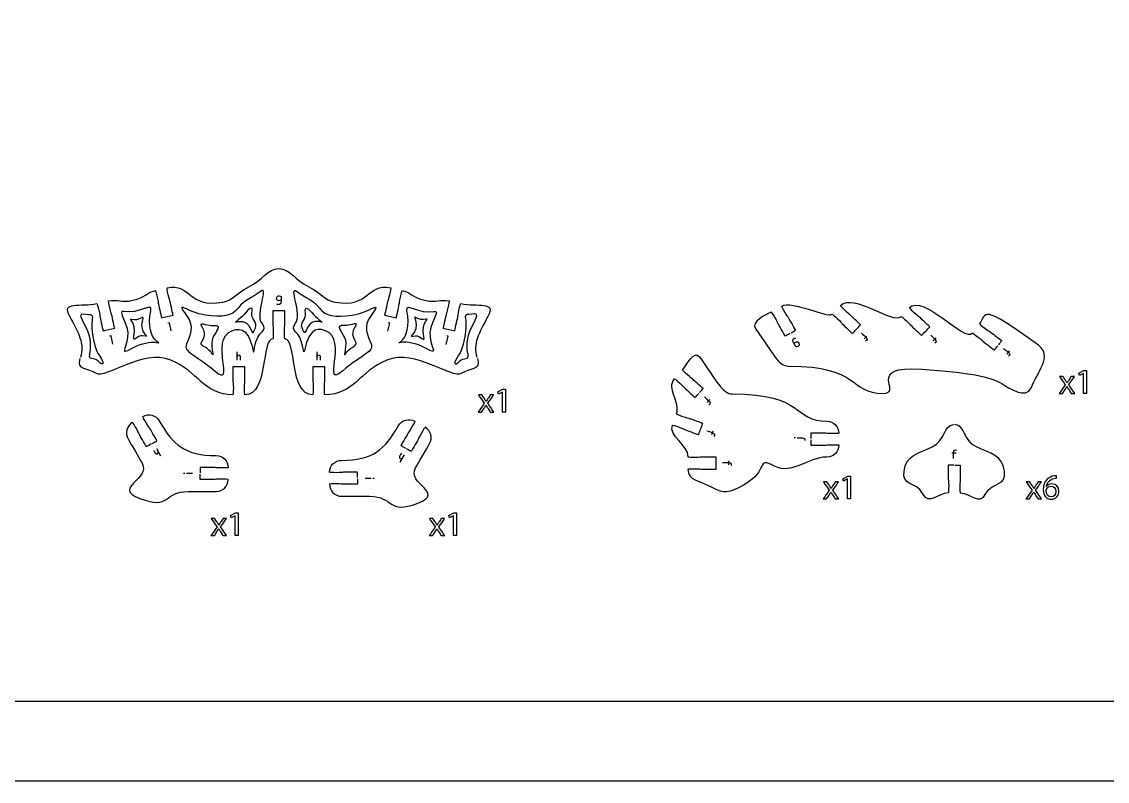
# Model space of a CAD drawing. Extents: x 0 to 1000, y 0 to 600.
# Drawn here: x 420.5 to 692.6, y 0.1 to 190.5 of the extents above; entities that cross this region are included whole.
import ezdxf

# ---------------------------------------------------------------- set-up
doc = ezdxf.new("R2010")
doc.units = 0
doc.header["$MEASUREMENT"] = 0
doc.layers.add('DEFAULT', color=7, linetype='CONTINUOUS')

msp = doc.modelspace()

# ---------------------------------------------------------------- linework, layer by layer
at = {"layer": 'DEFAULT', "color": 250}
for points in [[(1000, 0.1), (0, 0.1), (0, 600.1), (1000, 600.1)], [(686.67, 102.35), (686.66, 102.35), (685.66, 101.81), (685.51, 102.4), (686.76, 103.07), (687.42, 103.07), (687.42, 97.34), (686.67, 97.34)], [(541.06, 97.69), (541.04, 97.69), (540.05, 97.15), (539.9, 97.74), (541.15, 98.41), (541.81, 98.41), (541.81, 92.68), (541.06, 92.68)], [(627.52, 75.89), (627.51, 75.89), (626.51, 75.36), (626.36, 75.95), (627.61, 76.62), (628.27, 76.62), (628.27, 70.89), (627.52, 70.89)], [(474.07, 66.69), (474.05, 66.69), (473.06, 66.16), (472.91, 66.75), (474.16, 67.42), (474.82, 67.42), (474.82, 61.68), (474.07, 61.68)], [(528.77, 66.69), (528.76, 66.69), (527.76, 66.16), (527.61, 66.75), (528.86, 67.42), (529.52, 67.42), (529.52, 61.68), (528.77, 61.68)]]:
    msp.add_lwpolyline(points, close=True, dxfattribs=at)
for points in [[(349.41, 570.1), (980, 570.1), (980, 20.1), (203.84, 20.1), (203.84, 570.1), (223.83, 570.1)], [(458.02, 113), (457.56, 115.07), (457.2, 114.99)], [(512.32, 112.92), (512.78, 114.99), (512.42, 115.07)], [(443.38, 109.72), (442.92, 111.8), (442.56, 111.72)], [(526.96, 109.64), (527.42, 111.72), (527.06, 111.8)], [(632.39, 111.73), (631.68, 110.99)], [(649.72, 111.26), (649.01, 110.52)], [(474.57, 105.65), (474.57, 107.78)], [(494.59, 105.65), (494.59, 107.78)], [(668.05, 108.01), (667.43, 107.2)], [(593.01, 95.8), (592.32, 95.05)], [(593.79, 87.89), (593.44, 86.93)], [(614.47, 86.18), (614.15, 86.18)], [(454.29, 83.52), (455.35, 81.67)], [(516.4, 81.91), (515.33, 80.07)], [(653.71, 82.44), (654.73, 82.44)], [(597.66, 80.45), (597.66, 79.43)], [(461.4, 77.26), (461.08, 77.26)], [(463.32, 77.26), (461.87, 77.26)], [(506.66, 76.07), (508.11, 76.07)], [(508.58, 76.07), (508.9, 76.07)]]:
    msp.add_lwpolyline(points, dxfattribs=at)
at = {"layer": 'DEFAULT', "color": 1}
for points, knots in [([(435.33, 106.4), (436.49, 109.62), (434.79, 112.57), (432.61, 116.59), (430.39, 120.67), (435.14, 118.92), (439.39, 119.87), (439.45, 119.87), (439.66, 119.12), (439.87, 118.18), (440.08, 117.24), (440.12, 116.62), (440.16, 116.45), (440.35, 115.6), (440.92, 113.04), (440.92, 113.04), (441.89, 113.26), (442.87, 113.47), (443.84, 113.69), (443.84, 113.69), (443.27, 116.25), (443.08, 117.11), (443.04, 117.28), (442.82, 117.85), (442.6, 118.79), (442.4, 119.73), (442.27, 120.51), (442.32, 120.52), (444.7, 121.05), (445.19, 119.98), (448.43, 120.7), (451.66, 121.43), (451.65, 122.61), (454.03, 123.14), (454.09, 123.14), (454.3, 122.39), (454.51, 121.46), (454.72, 120.51), (454.75, 119.9), (454.79, 119.73), (454.98, 118.87), (455.56, 116.31), (455.56, 116.31), (456.53, 116.53), (457.51, 116.75), (458.48, 116.97), (458.48, 116.97), (457.91, 119.53), (457.72, 120.38), (457.68, 120.55), (457.46, 121.12), (457.24, 122.07), (457.03, 123.01), (456.91, 123.78), (456.96, 123.8), (463.07, 125.16), (462.06, 118.6), (470.96, 120.25), (473.73, 120.77), (473.97, 122.34), (477.45, 124.06), (480.94, 125.78), (482.19, 128.65), (484.99, 128.65), (487.79, 128.65), (489.04, 125.78), (492.53, 124.06), (496.01, 122.34), (496.25, 120.77), (499.02, 120.25), (507.93, 118.6), (506.91, 125.16), (513.02, 123.8), (513.07, 123.78), (512.94, 123.01), (512.74, 122.07), (512.52, 121.12), (512.3, 120.55), (512.26, 120.38), (512.07, 119.53), (511.5, 116.97), (511.5, 116.97), (512.47, 116.75), (513.45, 116.53), (514.42, 116.31), (514.42, 116.31), (514.99, 118.87), (515.18, 119.73), (515.23, 119.9), (515.25, 120.51), (515.47, 121.46), (515.68, 122.39), (515.89, 123.14), (515.95, 123.14), (518.33, 122.61), (518.31, 121.43), (521.55, 120.7), (524.78, 119.98), (525.28, 121.05), (527.66, 120.52), (527.71, 120.51), (527.58, 119.73), (527.37, 118.79), (527.16, 117.85), (526.94, 117.28), (526.89, 117.11), (526.7, 116.25), (526.13, 113.69), (526.13, 113.69), (527.11, 113.47), (528.09, 113.26), (529.06, 113.04), (529.06, 113.04), (529.63, 115.6), (529.82, 116.45), (529.86, 116.62), (529.9, 117.24), (530.11, 118.18), (530.32, 119.12), (530.53, 119.87), (530.59, 119.87), (534.83, 118.92), (539.59, 120.67), (537.37, 116.59), (535.19, 112.57), (533.49, 109.62), (534.65, 106.4)], [0, 0, 0, 0, 1, 1, 1, 2, 2, 2, 3, 3, 3, 4, 4, 4, 5, 5, 5, 13.491743, 13.491743, 13.491743, 14.491743, 14.491743, 14.491743, 15.491743, 15.491743, 15.491743, 16.491743, 16.491743, 16.491743, 17.491743, 17.491743, 17.491743, 18.491743, 18.491743, 18.491743, 19.491743, 19.491743, 19.491743, 20.491743, 20.491743, 20.491743, 21.491743, 21.491743, 21.491743, 29.985659, 29.985659, 29.985659, 30.985659, 30.985659, 30.985659, 31.985659, 31.985659, 31.985659, 32.985659, 32.985659, 32.985659, 33.985659, 33.985659, 33.985659, 34.985659, 34.985659, 34.985659, 35.985659, 35.985659, 35.985659, 36.985659, 36.985659, 36.985659, 37.985659, 37.985659, 37.985659, 38.985659, 38.985659, 38.985659, 39.985659, 39.985659, 39.985659, 40.985659, 40.985659, 40.985659, 41.985659, 41.985659, 41.985659, 50.479574, 50.479574, 50.479574, 51.479574, 51.479574, 51.479574, 52.479574, 52.479574, 52.479574, 53.479574, 53.479574, 53.479574, 54.479574, 54.479574, 54.479574, 55.479574, 55.479574, 55.479574, 56.479574, 56.479574, 56.479574, 57.479574, 57.479574, 57.479574, 58.479574, 58.479574, 58.479574, 66.98108, 66.98108, 66.98108, 67.98108, 67.98108, 67.98108, 68.98108, 68.98108, 68.98108, 69.98108, 69.98108, 69.98108, 70.98108, 70.98108, 70.98108, 71.98108, 71.98108, 71.98108, 71.98108]), ([(613.37, 112.51), (613.76, 112.74), (614.15, 112.97), (614.54, 113.19), (614.54, 113.19), (613.23, 115.46), (612.79, 116.22), (612.7, 116.37), (612.31, 116.84), (611.82, 117.68), (611.34, 118.52), (610.99, 119.22), (611.03, 119.25), (613.63, 120.75), (622.47, 116.18), (623.69, 117.21), (623.73, 117.24), (624.33, 116.74), (625.03, 116.06), (625.72, 115.4), (626.09, 114.9), (626.22, 114.79), (626.85, 114.17), (628.74, 112.35), (628.74, 112.35), (629.43, 113.07), (630.13, 113.79), (630.82, 114.52), (630.82, 114.52), (628.93, 116.34), (628.3, 116.94), (628.17, 117.07), (627.66, 117.41), (626.97, 118.09), (626.27, 118.76), (625.73, 119.33), (625.77, 119.37), (628.9, 122.69), (638.94, 114.46), (640.99, 116.65), (641.04, 116.68), (641.63, 116.18), (642.34, 115.52), (643.04, 114.86), (643.42, 114.37), (643.55, 114.25), (644.18, 113.65), (646.1, 111.86), (646.1, 111.86), (646.78, 112.58), (647.46, 113.31), (648.15, 114.04), (648.15, 114.04), (646.23, 115.84), (645.6, 116.44), (645.47, 116.56), (644.96, 116.9), (644.25, 117.56), (643.55, 118.23), (643.01, 118.79), (643.05, 118.84), (646.41, 122.42), (656.97, 110.09), (658.79, 112.47), (658.83, 112.51), (659.47, 112.07), (660.24, 111.48), (661.01, 110.9), (661.43, 110.45), (661.57, 110.34), (662.27, 109.81), (664.35, 108.21), (664.35, 108.21), (664.63, 108.57), (664.9, 108.93), (665.18, 109.29)], [0, 0, 0, 0, 3.826552, 3.826552, 3.826552, 4.826552, 4.826552, 4.826552, 5.826552, 5.826552, 5.826552, 6.826552, 6.826552, 6.826552, 7.826552, 7.826552, 7.826552, 8.826552, 8.826552, 8.826552, 9.826552, 9.826552, 9.826552, 10.826552, 10.826552, 10.826552, 19.32767, 19.32767, 19.32767, 20.32767, 20.32767, 20.32767, 21.32767, 21.32767, 21.32767, 22.32767, 22.32767, 22.32767, 23.32767, 23.32767, 23.32767, 24.32767, 24.32767, 24.32767, 25.32767, 25.32767, 25.32767, 26.32767, 26.32767, 26.32767, 34.824498, 34.824498, 34.824498, 35.824498, 35.824498, 35.824498, 36.824498, 36.824498, 36.824498, 37.824498, 37.824498, 37.824498, 38.824498, 38.824498, 38.824498, 39.824498, 39.824498, 39.824498, 40.824498, 40.824498, 40.824498, 41.824498, 41.824498, 41.824498, 45.662649, 45.662649, 45.662649, 45.662649]), ([(613.11, 112.36), (612.72, 112.14), (612.33, 111.91), (611.94, 111.69), (611.94, 111.69), (610.63, 113.96), (610.19, 114.72), (610.1, 114.87), (609.88, 115.44), (609.4, 116.29), (608.92, 117.12), (608.49, 117.78), (608.44, 117.75), (607.14, 117), (603.08, 115.46), (604.53, 113.44), (608.88, 107.35), (610.23, 104.19), (612.69, 104.19), (631.05, 104.19), (627.84, 97.34), (636.43, 97.34), (641.65, 97.34), (631.75, 104.43), (646.09, 103.4), (658.22, 102.52), (663.11, 101.66), (666.17, 99.79), (667.89, 98.74), (672.42, 95.72), (673.58, 98.78), (675.01, 102.55), (679.04, 106.73), (675.38, 109.41), (660.57, 120.25), (662.44, 117.24), (660.61, 114.85), (660.58, 114.81), (661.17, 114.29), (661.94, 113.71), (662.71, 113.12), (663.25, 112.83), (663.39, 112.72), (664.09, 112.19), (666.17, 110.6), (666.17, 110.6), (665.9, 110.24), (665.63, 109.88), (665.36, 109.53)], [0, 0, 0, 0, 3.826552, 3.826552, 3.826552, 4.826552, 4.826552, 4.826552, 5.826552, 5.826552, 5.826552, 6.826552, 6.826552, 6.826552, 7.826552, 7.826552, 7.826552, 8.826552, 8.826552, 8.826552, 9.826552, 9.826552, 9.826552, 10.826552, 10.826552, 10.826552, 11.826552, 11.826552, 11.826552, 12.826552, 12.826552, 12.826552, 13.826552, 13.826552, 13.826552, 14.826552, 14.826552, 14.826552, 15.826552, 15.826552, 15.826552, 16.826552, 16.826552, 16.826552, 17.826552, 17.826552, 17.826552, 21.650686, 21.650686, 21.650686, 21.650686]), ([(534.76, 106.11), (535.87, 103), (532.68, 103.77), (530.7, 102.32), (528.7, 100.85), (519.04, 108.57), (512.07, 105.7), (505.11, 102.84), (503.82, 97), (496.5, 97), (496.44, 97.01), (496.4, 97.79), (496.4, 98.75), (496.4, 99.72), (496.5, 100.34), (496.5, 100.5), (496.5, 101.67), (496.5, 102.84), (496.5, 104), (495.5, 104), (494.5, 104), (493.5, 104), (493.5, 104), (493.5, 101.38), (493.5, 100.5), (493.51, 100.33), (493.6, 99.72), (493.6, 98.76), (493.6, 97.8), (493.56, 97.01), (493.5, 97.01), (487.5, 97.01), (489.53, 111), (486.49, 111), (486.43, 111), (486.39, 111.79), (486.39, 112.76), (486.39, 113.72), (486.49, 114.33), (486.49, 114.51), (486.49, 115.67), (486.49, 116.84), (486.49, 118.01), (485.49, 118.01), (484.49, 118.01), (483.49, 118.01), (483.49, 118.01), (483.49, 115.38), (483.49, 114.51), (483.49, 114.33), (483.59, 113.72), (483.59, 112.76), (483.59, 111.79), (483.54, 111), (483.49, 111), (480.45, 111), (482.48, 97.01), (476.48, 97.01), (476.42, 97.01), (476.38, 97.8), (476.38, 98.76), (476.38, 99.72), (476.47, 100.33), (476.48, 100.5), (476.48, 101.67), (476.48, 102.84), (476.48, 104), (475.48, 104), (474.48, 104), (473.48, 104), (473.48, 104), (473.48, 101.38), (473.48, 100.5), (473.48, 100.34), (473.58, 99.72), (473.58, 98.75), (473.58, 97.79), (473.53, 97.01), (473.48, 97), (466.16, 97), (464.86, 102.84), (457.9, 105.7), (450.94, 108.57), (441.28, 100.85), (439.27, 102.32), (437.3, 103.77), (434.1, 103), (435.22, 106.11)], [0, 0, 0, 0, 1, 1, 1, 2, 2, 2, 3, 3, 3, 4, 4, 4, 5, 5, 5, 14.93, 14.93, 14.93, 23.43, 23.43, 23.43, 24.43, 24.43, 24.43, 25.43, 25.43, 25.43, 26.43, 26.43, 26.43, 27.43, 27.43, 27.43, 28.43, 28.43, 28.43, 29.43, 29.43, 29.43, 39.35, 39.35, 39.35, 47.85, 47.85, 47.85, 48.85, 48.85, 48.85, 49.85, 49.85, 49.85, 50.85, 50.85, 50.85, 51.85, 51.85, 51.85, 52.85, 52.85, 52.85, 53.85, 53.85, 53.85, 63.77, 63.77, 63.77, 72.28, 72.28, 72.28, 73.28, 73.28, 73.28, 74.28, 74.28, 74.28, 75.28, 75.28, 75.28, 76.28, 76.28, 76.28, 77.28, 77.28, 77.28, 78.28, 78.28, 78.28, 78.28]), ([(590.44, 97.54), (590.75, 97.87), (591.05, 98.21), (591.35, 98.54), (591.35, 98.54), (589.4, 100.3), (588.75, 100.88), (588.62, 101), (588.1, 101.33), (587.39, 101.98), (586.67, 102.63), (586.11, 103.19), (586.15, 103.23), (587.16, 104.34), (589.02, 108.49), (590.47, 106.46), (594.82, 100.38), (596.17, 97.21), (598.63, 97.21), (616.99, 97.21), (613.78, 90.37), (622.37, 90.37), (624.03, 90.37), (625.37, 89.03), (625.37, 87.37), (625.37, 87.32), (624.59, 87.27), (623.62, 87.27), (622.66, 87.27), (622.05, 87.37), (621.87, 87.37), (620.71, 87.37), (619.54, 87.37), (618.37, 87.37), (618.37, 86.92), (618.37, 86.47), (618.37, 86.02)], [0, 0, 0, 0, 3.830209, 3.830209, 3.830209, 4.830209, 4.830209, 4.830209, 5.830209, 5.830209, 5.830209, 6.830209, 6.830209, 6.830209, 7.830209, 7.830209, 7.830209, 8.830209, 8.830209, 8.830209, 9.830209, 9.830209, 9.830209, 10.830209, 10.830209, 10.830209, 11.830209, 11.830209, 11.830209, 12.830209, 12.830209, 12.830209, 22.750209, 22.750209, 22.750209, 26.580209, 26.580209, 26.580209, 26.580209]), ([(618.37, 85.72), (618.37, 85.27), (618.37, 84.82), (618.37, 84.37), (619.54, 84.37), (620.71, 84.37), (621.87, 84.37), (622.05, 84.37), (622.66, 84.47), (623.62, 84.47), (624.59, 84.47), (625.37, 84.43), (625.37, 84.37), (625.37, 82.71), (624.03, 81.37), (622.37, 81.37), (617.47, 81.37), (613.63, 76.81), (609.25, 79.1), (604.36, 81.65), (608.07, 78.08), (601.63, 74.46), (597.55, 72.16), (596.59, 72.13), (593.77, 73.68), (590.46, 75.49), (587.6, 75.37), (587.6, 78.37), (587.6, 78.43), (588.38, 78.47), (589.35, 78.47), (590.32, 78.47), (590.93, 78.37), (591.1, 78.37), (592.27, 78.37), (593.43, 78.37), (594.6, 78.37), (594.6, 79.37), (594.6, 80.37), (594.6, 81.37), (593.43, 81.37), (592.27, 81.37), (591.1, 81.37), (590.93, 81.37), (590.32, 81.27), (589.35, 81.27), (588.38, 81.27), (587.6, 81.32), (587.6, 81.37), (587.6, 84.54), (582.6, 86.57), (583.63, 89.39), (583.65, 89.44), (584.4, 89.21), (585.31, 88.88), (586.21, 88.55), (586.75, 88.25), (586.92, 88.19), (587.74, 87.89), (590.2, 86.99), (590.2, 86.99), (590.55, 87.93), (590.89, 88.86), (591.23, 89.8), (591.23, 89.8), (588.77, 90.71), (587.95, 91.01), (587.78, 91.07), (587.18, 91.18), (586.26, 91.51), (585.36, 91.84), (584.64, 92.16), (584.66, 92.21), (585.69, 95.02), (582.13, 98.77), (584.14, 101), (584.18, 101.04), (584.79, 100.55), (585.51, 99.9), (586.23, 99.25), (586.61, 98.77), (586.74, 98.65), (587.39, 98.07), (589.34, 96.31), (589.34, 96.31), (589.64, 96.64), (589.94, 96.98), (590.24, 97.31)], [0, 0, 0, 0, 3.82, 3.82, 3.82, 13.74, 13.74, 13.74, 14.74, 14.74, 14.74, 15.74, 15.74, 15.74, 16.74, 16.74, 16.74, 17.74, 17.74, 17.74, 18.74, 18.74, 18.74, 19.74, 19.74, 19.74, 20.74, 20.74, 20.74, 21.74, 21.74, 21.74, 22.74, 22.74, 22.74, 32.66, 32.66, 32.66, 41.17, 41.17, 41.17, 51.09, 51.09, 51.09, 52.09, 52.09, 52.09, 53.09, 53.09, 53.09, 54.09, 54.09, 54.09, 55.09, 55.09, 55.09, 56.09, 56.09, 56.09, 57.09, 57.09, 57.09, 65.584027, 65.584027, 65.584027, 66.584027, 66.584027, 66.584027, 67.584027, 67.584027, 67.584027, 68.584027, 68.584027, 68.584027, 69.584027, 69.584027, 69.584027, 70.584027, 70.584027, 70.584027, 71.584027, 71.584027, 71.584027, 72.584027, 72.584027, 72.584027, 76.407534, 76.407534, 76.407534, 76.407534]), ([(452.98, 84.66), (452.59, 84.43), (452.2, 84.21), (451.81, 83.98), (451.81, 83.98), (450.5, 86.25), (450.06, 87.01), (449.97, 87.16), (449.75, 87.74), (449.27, 88.58), (448.79, 89.42), (448.36, 90.07), (448.31, 90.04), (446.87, 89.21), (446.38, 87.38), (447.21, 85.94), (448.09, 84.43), (449.84, 81.4), (450.71, 79.88), (453.1, 75.76), (443.03, 73.77), (450.13, 71.03), (457.92, 68.03), (455.91, 72.76), (462.3, 72.76), (464.63, 72.76), (466.96, 72.76), (469.3, 72.76), (470.96, 72.76), (472.3, 74.1), (472.3, 75.76), (472.3, 75.81), (471.51, 75.86), (470.55, 75.86), (469.58, 75.86), (468.97, 75.76), (468.8, 75.76), (467.63, 75.76), (466.46, 75.76), (465.3, 75.76), (465.3, 76.21), (465.3, 76.66), (465.3, 77.11)], [0, 0, 0, 0, 3.826552, 3.826552, 3.826552, 4.826552, 4.826552, 4.826552, 5.826552, 5.826552, 5.826552, 6.826552, 6.826552, 6.826552, 7.826552, 7.826552, 7.826552, 8.826552, 8.826552, 8.826552, 9.826552, 9.826552, 9.826552, 10.826552, 10.826552, 10.826552, 30.676552, 30.676552, 30.676552, 31.676552, 31.676552, 31.676552, 32.676552, 32.676552, 32.676552, 33.676552, 33.676552, 33.676552, 43.596552, 43.596552, 43.596552, 47.426552, 47.426552, 47.426552, 47.426552]), ([(453.24, 84.81), (453.63, 85.03), (454.02, 85.26), (454.41, 85.49), (454.41, 85.49), (453.1, 87.76), (452.66, 88.52), (452.57, 88.67), (452.18, 89.14), (451.7, 89.98), (451.21, 90.82), (450.86, 91.52), (450.9, 91.55), (452.34, 92.38), (454.18, 91.89), (455, 90.45), (458.51, 84.39), (461.4, 81.76), (469.3, 81.76), (470.96, 81.76), (472.3, 80.42), (472.3, 78.76), (472.3, 78.7), (471.51, 78.66), (470.55, 78.66), (469.58, 78.66), (468.97, 78.76), (468.8, 78.76), (467.63, 78.76), (466.46, 78.76), (465.3, 78.76), (465.3, 78.31), (465.3, 77.86), (465.3, 77.41)], [0, 0, 0, 0, 3.826552, 3.826552, 3.826552, 4.826552, 4.826552, 4.826552, 5.826552, 5.826552, 5.826552, 6.826552, 6.826552, 6.826552, 7.826552, 7.826552, 7.826552, 8.826552, 8.826552, 8.826552, 9.826552, 9.826552, 9.826552, 10.826552, 10.826552, 10.826552, 11.826552, 11.826552, 11.826552, 21.746552, 21.746552, 21.746552, 25.566552, 25.566552, 25.566552, 25.566552]), ([(504.68, 76.22), (504.68, 76.67), (504.68, 77.12), (504.68, 77.57), (503.51, 77.57), (502.35, 77.57), (501.18, 77.57), (501.01, 77.57), (500.4, 77.47), (499.43, 77.47), (498.46, 77.47), (497.68, 77.51), (497.68, 77.57), (497.68, 79.22), (499.02, 80.56), (500.68, 80.56), (508.58, 80.56), (511.47, 83.2), (514.97, 89.26), (515.8, 90.69), (517.64, 91.18), (519.07, 90.35), (519.12, 90.33), (518.76, 89.62), (518.28, 88.79), (517.8, 87.95), (517.41, 87.48), (517.32, 87.32), (516.88, 86.57), (515.57, 84.29), (515.57, 84.29), (515.96, 84.07), (516.35, 83.84), (516.74, 83.62)], [0, 0, 0, 0, 3.82, 3.82, 3.82, 13.74, 13.74, 13.74, 14.74, 14.74, 14.74, 15.74, 15.74, 15.74, 16.74, 16.74, 16.74, 17.74, 17.74, 17.74, 18.74, 18.74, 18.74, 19.74, 19.74, 19.74, 20.74, 20.74, 20.74, 21.74, 21.74, 21.74, 25.566552, 25.566552, 25.566552, 25.566552]), ([(504.68, 75.92), (504.68, 75.47), (504.68, 75.02), (504.68, 74.57), (503.51, 74.57), (502.35, 74.57), (501.18, 74.57), (501.01, 74.57), (500.4, 74.67), (499.43, 74.67), (498.46, 74.67), (497.68, 74.62), (497.68, 74.57), (497.68, 72.91), (499.02, 71.56), (500.68, 71.56), (503.01, 71.56), (505.35, 71.56), (507.68, 71.56), (514.06, 71.56), (512.06, 66.83), (519.84, 69.84), (526.94, 72.58), (516.88, 74.57), (519.26, 78.69), (520.14, 80.21), (521.89, 83.24), (522.77, 84.75), (523.59, 86.19), (523.1, 88.02), (521.67, 88.85), (521.62, 88.88), (521.19, 88.22), (520.71, 87.39), (520.22, 86.55), (520, 85.97), (519.91, 85.82), (519.48, 85.06), (518.17, 82.79), (518.17, 82.79), (517.78, 83.02), (517.39, 83.24), (517, 83.47)], [0, 0, 0, 0, 3.83, 3.83, 3.83, 13.75, 13.75, 13.75, 14.75, 14.75, 14.75, 15.75, 15.75, 15.75, 16.75, 16.75, 16.75, 36.6, 36.6, 36.6, 37.6, 37.6, 37.6, 38.6, 38.6, 38.6, 39.6, 39.6, 39.6, 40.6, 40.6, 40.6, 41.6, 41.6, 41.6, 42.6, 42.6, 42.6, 43.6, 43.6, 43.6, 47.426552, 47.426552, 47.426552, 47.426552]), ([(654.14, 79.38), (653.69, 79.38), (653.24, 79.38), (652.79, 79.38), (652.79, 78.21), (652.79, 77.04), (652.79, 75.88), (652.79, 75.7), (652.89, 75.09), (652.89, 74.13), (652.89, 73.16), (652.84, 72.38), (652.79, 72.38), (650.1, 72.38), (648.08, 69.1), (646.34, 72.26), (644.6, 75.41), (641.19, 73.83), (641.7, 77.87), (642.19, 81.9), (645.26, 82.22), (648.75, 83.94), (652.17, 85.63), (651.51, 89.38), (654.14, 89.51)], [0, 0, 0, 0, 3.83, 3.83, 3.83, 13.75, 13.75, 13.75, 14.75, 14.75, 14.75, 15.75, 15.75, 15.75, 16.75, 16.75, 16.75, 17.75, 17.75, 17.75, 18.75, 18.75, 18.75, 19.75, 19.75, 19.75, 19.75]), ([(654.44, 79.38), (654.89, 79.38), (655.34, 79.38), (655.79, 79.38), (655.79, 78.21), (655.79, 77.04), (655.79, 75.88), (655.79, 75.7), (655.69, 75.09), (655.69, 74.13), (655.69, 73.16), (655.73, 72.38), (655.79, 72.38), (658.48, 72.38), (660.5, 69.1), (662.24, 72.26), (663.98, 75.41), (667.38, 73.83), (666.88, 77.87), (666.39, 81.9), (663.31, 82.22), (659.83, 83.94), (656.41, 85.63), (657.07, 89.38), (654.44, 89.51)], [0, 0, 0, 0, 3.82, 3.82, 3.82, 13.74, 13.74, 13.74, 14.74, 14.74, 14.74, 15.74, 15.74, 15.74, 16.74, 16.74, 16.74, 17.74, 17.74, 17.74, 18.74, 18.74, 18.74, 19.74, 19.74, 19.74, 19.74])]:
    msp.add_open_spline(points, degree=3, knots=knots, dxfattribs=at)
at = {"layer": 'DEFAULT', "color": 5}
for points, knots in [([(461.84, 116.91), (458.71, 121.06), (462.15, 117.53), (466.57, 116.97), (470.99, 116.41), (473.17, 116.61), (474.79, 118.75), (476.41, 120.9), (478.15, 121.15), (480.39, 122.89), (482.64, 124.63), (479.02, 117.16), (480.77, 114.92), (482.51, 112.68), (479.52, 113.36), (478.9, 108.82), (478.28, 104.27), (478.97, 115.46), (473.21, 113.07), (467.44, 110.69), (474.36, 98.42), (469, 102.94), (463.65, 107.45), (461.03, 107.7), (461.84, 109.75), (462.65, 111.81), (463.96, 114.11), (461.84, 116.91)], [1, 1, 1, 1, 2, 2, 2, 3, 3, 3, 4, 4, 4, 5, 5, 5, 6, 6, 6, 7, 7, 7, 8, 8, 8, 9, 9, 9, 10, 10, 10, 10]), ([(508.09, 116.91), (511.22, 121.06), (507.78, 117.53), (503.36, 116.97), (498.94, 116.41), (496.76, 116.61), (495.14, 118.75), (493.52, 120.9), (491.78, 121.15), (489.54, 122.89), (487.29, 124.63), (490.91, 117.16), (489.16, 114.92), (487.42, 112.68), (490.41, 113.36), (491.03, 108.82), (491.65, 104.27), (490.96, 115.46), (496.72, 113.07), (502.48, 110.69), (495.57, 98.42), (500.93, 102.94), (506.28, 107.45), (508.9, 107.7), (508.09, 109.75), (507.28, 111.81), (505.97, 114.11), (508.09, 116.91)], [1, 1, 1, 1, 2, 2, 2, 3, 3, 3, 4, 4, 4, 5, 5, 5, 6, 6, 6, 7, 7, 7, 8, 8, 8, 9, 9, 9, 10, 10, 10, 10]), ([(446.1, 117.9), (449.83, 117.03), (453.32, 120.45), (452.88, 118.07), (452.19, 114.36), (452.82, 111.56), (454.43, 110.38), (456.05, 109.19), (453.63, 111.58), (448.06, 108.6), (445.04, 106.99), (446.6, 108.26), (447.09, 111.43), (447.59, 114.66), (444.17, 118.35), (446.1, 117.9)], [0, 0, 0, 0, 1, 1, 1, 2, 2, 2, 3, 3, 3, 4, 4, 4, 5, 5, 5, 5]), ([(523.88, 117.9), (520.15, 117.03), (516.66, 120.45), (517.1, 118.07), (517.79, 114.36), (517.16, 111.56), (515.54, 110.38), (513.93, 109.19), (516.35, 111.58), (521.92, 108.6), (524.94, 106.99), (523.37, 108.26), (522.89, 111.43), (522.39, 114.66), (525.81, 118.35), (523.88, 117.9)], [0, 0, 0, 0, 1, 1, 1, 2, 2, 2, 3, 3, 3, 4, 4, 4, 5, 5, 5, 5]), ([(436.63, 117.22), (434.72, 117.42), (435.2, 116.79), (436.63, 114.02), (438.07, 111.24), (437.94, 108.61), (437.57, 107.09), (437.19, 105.58), (438.68, 106.52), (439.68, 105.39), (440.9, 104.02), (441.49, 104.87), (439.93, 106.91), (438.93, 108.23), (437.97, 112.47), (438.1, 114.82), (438.22, 117.18), (438.75, 117), (436.63, 117.22)], [0, 0, 0, 0, 1, 1, 1, 2, 2, 2, 3, 3, 3, 4, 4, 4, 5, 5, 5, 6, 6, 6, 6]), ([(533.34, 117.22), (535.25, 117.42), (534.78, 116.79), (533.34, 114.02), (531.91, 111.24), (532.04, 108.61), (532.41, 107.09), (532.78, 105.58), (531.29, 106.52), (530.29, 105.39), (529.08, 104.02), (528.49, 104.87), (530.05, 106.91), (531.05, 108.23), (532, 112.47), (531.88, 114.82), (531.75, 117.18), (531.23, 117), (533.34, 117.22)], [0, 0, 0, 0, 1, 1, 1, 2, 2, 2, 3, 3, 3, 4, 4, 4, 5, 5, 5, 6, 6, 6, 6])]:
    msp.add_open_spline(points, degree=3, knots=knots, dxfattribs=at)
at = {"layer": 'DEFAULT', "color": 250}
for points, knots in [([(485.54, 120.78), (485.47, 120.67), (485.24, 120.58), (485.02, 120.58), (484.68, 120.58), (484.43, 120.84), (484.43, 121.17), (484.43, 121.58), (484.74, 121.81), (485.06, 121.81), (485.3, 121.81), (485.49, 121.7), (485.55, 121.6), (485.55, 121.5), (485.54, 120.45), (485.54, 120.45), (485.54, 120.12), (485.49, 119.91), (485.36, 119.79), (485.24, 119.66), (485.06, 119.62), (484.9, 119.62), (484.75, 119.62), (484.58, 119.66), (484.47, 119.73)], [0, 0, 0, 0, 1, 1, 1, 2, 2, 2, 3, 3, 3, 4, 4, 4, 5, 5, 5, 6, 6, 6, 7, 7, 7, 8, 8, 8, 8]), ([(631.06, 112.44), (631.41, 112.1), (631.76, 111.77), (632.11, 111.43), (632.56, 111), (632.51, 110.6), (632.07, 110.43)], [0, 0, 0, 0, 4.113351, 4.113351, 4.113351, 5.113351, 5.113351, 5.113351, 5.113351]), ([(648.39, 111.97), (648.74, 111.63), (649.09, 111.3), (649.43, 110.96), (649.88, 110.53), (649.84, 110.13), (649.4, 109.96)], [0, 0, 0, 0, 4.113351, 4.113351, 4.113351, 5.113351, 5.113351, 5.113351, 5.113351]), ([(614.15, 109.76), (614.16, 109.89), (614.32, 110.09), (614.5, 110.19), (614.8, 110.37), (615.14, 110.27), (615.31, 109.98), (615.52, 109.63), (615.37, 109.27), (615.09, 109.11), (614.88, 108.99), (614.66, 108.99), (614.56, 109.05), (614.51, 109.14), (613.99, 110.04), (613.99, 110.04), (613.82, 110.33), (613.77, 110.54), (613.81, 110.71), (613.85, 110.89), (613.99, 111.01), (614.13, 111.09), (614.26, 111.17), (614.43, 111.22), (614.55, 111.2)], [0, 0, 0, 0, 1, 1, 1, 2, 2, 2, 3, 3, 3, 4, 4, 4, 5, 5, 5, 6, 6, 6, 7, 7, 7, 8, 8, 8, 8]), ([(475.39, 105.65), (475.39, 105.92), (475.39, 106.2), (475.39, 106.48), (475.39, 106.71), (475.29, 106.91), (475, 106.91), (474.8, 106.91), (474.65, 106.79), (474.59, 106.65), (474.57, 106.61), (474.57, 106.57), (474.57, 106.52)], [0, 0, 0, 0, 2.363, 2.363, 2.363, 3.363, 3.363, 3.363, 4.363, 4.363, 4.363, 5.363, 5.363, 5.363, 5.363]), ([(495.41, 105.65), (495.41, 105.92), (495.41, 106.2), (495.41, 106.48), (495.41, 106.71), (495.31, 106.91), (495.02, 106.91), (494.83, 106.91), (494.67, 106.79), (494.61, 106.65), (494.6, 106.61), (494.59, 106.57), (494.59, 106.52)], [0, 0, 0, 0, 2.363, 2.363, 2.363, 3.363, 3.363, 3.363, 4.363, 4.363, 4.363, 5.363, 5.363, 5.363, 5.363]), ([(666.65, 108.56), (667.03, 108.27), (667.42, 107.98), (667.8, 107.68), (668.3, 107.31), (668.3, 106.9), (667.88, 106.69)], [0, 0, 0, 0, 4.113747, 4.113747, 4.113747, 5.113747, 5.113747, 5.113747, 5.113747]), ([(681.51, 101.61), (681.72, 101.3), (681.92, 101), (682.12, 100.69), (682.28, 100.45), (682.41, 100.23), (682.55, 100), (682.56, 100), (682.57, 100), (682.58, 100), (682.72, 100.25), (682.86, 100.47), (683, 100.7), (683.2, 101), (683.4, 101.31), (683.6, 101.61), (683.88, 101.61), (684.16, 101.61), (684.44, 101.61), (683.96, 100.92), (683.47, 100.23), (682.99, 99.55), (683.49, 98.81), (683.99, 98.08), (684.49, 97.34), (684.19, 97.34), (683.9, 97.34), (683.6, 97.34), (683.4, 97.66), (683.19, 97.98), (682.98, 98.3), (682.81, 98.55), (682.67, 98.79), (682.52, 99.04), (682.51, 99.04), (682.51, 99.04), (682.5, 99.04), (682.36, 98.79), (682.21, 98.56), (682.05, 98.3), (681.85, 97.98), (681.64, 97.66), (681.43, 97.34), (681.15, 97.34), (680.86, 97.34), (680.58, 97.34), (681.09, 98.07), (681.59, 98.79), (682.1, 99.52), (681.61, 100.22), (681.13, 100.91), (680.65, 101.61), (680.94, 101.61), (681.23, 101.61), (681.51, 101.61)], [0, 0, 0, 0, 3.120196, 3.120196, 3.120196, 4.120196, 4.120196, 4.120196, 4.195196, 4.195196, 4.195196, 5.195196, 5.195196, 5.195196, 8.279913, 8.279913, 8.279913, 10.653913, 10.653913, 10.653913, 17.8106, 17.8106, 17.8106, 25.366492, 25.366492, 25.366492, 27.865492, 27.865492, 27.865492, 31.116769, 31.116769, 31.116769, 32.116769, 32.116769, 32.116769, 32.167769, 32.167769, 32.167769, 33.167769, 33.167769, 33.167769, 36.404925, 36.404925, 36.404925, 38.828925, 38.828925, 38.828925, 46.350809, 46.350809, 46.350809, 53.554098, 53.554098, 53.554098, 56.003098, 56.003098, 56.003098, 56.003098]), ([(535.9, 96.95), (536.1, 96.64), (536.31, 96.33), (536.51, 96.03), (536.67, 95.79), (536.8, 95.57), (536.94, 95.33), (536.95, 95.33), (536.96, 95.33), (536.97, 95.33), (537.11, 95.59), (537.25, 95.81), (537.39, 96.04), (537.59, 96.34), (537.79, 96.64), (537.99, 96.95), (538.27, 96.95), (538.55, 96.95), (538.83, 96.95), (538.34, 96.26), (537.86, 95.57), (537.37, 94.88), (537.87, 94.15), (538.37, 93.41), (538.87, 92.68), (538.58, 92.68), (538.28, 92.68), (537.99, 92.68), (537.78, 93), (537.57, 93.32), (537.36, 93.64), (537.2, 93.89), (537.06, 94.12), (536.91, 94.38), (536.9, 94.38), (536.89, 94.38), (536.89, 94.38), (536.75, 94.12), (536.6, 93.89), (536.44, 93.64), (536.23, 93.32), (536.03, 93), (535.82, 92.68), (535.54, 92.68), (535.25, 92.68), (534.97, 92.68), (535.47, 93.4), (535.98, 94.13), (536.48, 94.86), (536, 95.55), (535.52, 96.25), (535.04, 96.95), (535.33, 96.95), (535.61, 96.95), (535.9, 96.95)], [2.449, 2.449, 2.449, 2.449, 5.569196, 5.569196, 5.569196, 6.569196, 6.569196, 6.569196, 6.644196, 6.644196, 6.644196, 7.644196, 7.644196, 7.644196, 10.728913, 10.728913, 10.728913, 13.102913, 13.102913, 13.102913, 20.2596, 20.2596, 20.2596, 27.815492, 27.815492, 27.815492, 30.314492, 30.314492, 30.314492, 33.565769, 33.565769, 33.565769, 34.565769, 34.565769, 34.565769, 34.616769, 34.616769, 34.616769, 35.616769, 35.616769, 35.616769, 38.853925, 38.853925, 38.853925, 41.277925, 41.277925, 41.277925, 48.799809, 48.799809, 48.799809, 56.003098, 56.003098, 56.003098, 58.452098, 58.452098, 58.452098, 58.452098]), ([(591.66, 96.47), (592.02, 96.15), (592.37, 95.82), (592.73, 95.5), (593.2, 95.08), (593.17, 94.68), (592.73, 94.5)], [0, 0, 0, 0, 4.113021, 4.113021, 4.113021, 5.113021, 5.113021, 5.113021, 5.113021]), ([(592.29, 88), (592.74, 87.84), (593.2, 87.67), (593.65, 87.5), (594.24, 87.29), (594.36, 86.91), (594.03, 86.57)], [0, 0, 0, 0, 4.113819, 4.113819, 4.113819, 5.113819, 5.113819, 5.113819, 5.113819]), ([(614.94, 86.18), (615.36, 86.18), (615.78, 86.18), (616.2, 86.18), (616.46, 86.18), (616.62, 86.13), (616.74, 86), (616.85, 85.89), (616.89, 85.7), (616.84, 85.56)], [0, 0, 0, 0, 3.58, 3.58, 3.58, 4.58, 4.58, 4.58, 5.58, 5.58, 5.58, 5.58]), ([(453.58, 83.11), (453.72, 82.87), (453.86, 82.63), (454, 82.39), (454.11, 82.18), (454.3, 82.06), (454.55, 82.21), (454.72, 82.31), (454.79, 82.49), (454.77, 82.64), (454.77, 82.68), (454.75, 82.71), (454.72, 82.76)], [0, 0, 0, 0, 2.363024, 2.363024, 2.363024, 3.363024, 3.363024, 3.363024, 4.363024, 4.363024, 4.363024, 5.363024, 5.363024, 5.363024, 5.363024]), ([(515.69, 82.32), (515.55, 82.08), (515.41, 81.84), (515.27, 81.6), (515.16, 81.4), (515.14, 81.18), (515.39, 81.03), (515.56, 80.94), (515.76, 80.96), (515.88, 81.06), (515.91, 81.08), (515.93, 81.11), (515.96, 81.16)], [0, 0, 0, 0, 2.363024, 2.363024, 2.363024, 3.363024, 3.363024, 3.363024, 4.363024, 4.363024, 4.363024, 5.363024, 5.363024, 5.363024, 5.363024]), ([(654.12, 80.99), (654.12, 81.47), (654.12, 81.96), (654.12, 82.44), (654.12, 83.06), (654.44, 83.31), (654.87, 83.11)], [0, 0, 0, 0, 4.113, 4.113, 4.113, 5.113, 5.113, 5.113, 5.113]), ([(596.21, 80.04), (596.7, 80.04), (597.18, 80.04), (597.66, 80.04), (598.29, 80.04), (598.54, 79.72), (598.33, 79.3)], [0, 0, 0, 0, 4.113, 4.113, 4.113, 5.113, 5.113, 5.113, 5.113]), ([(679.94, 76.07), (679.79, 76.08), (679.58, 76.07), (679.36, 76.03), (678.15, 75.83), (677.5, 74.94), (677.37, 74), (677.38, 74), (677.39, 74), (677.4, 74), (677.67, 74.36), (678.15, 74.66), (678.78, 74.66), (679.79, 74.66), (680.51, 73.93), (680.51, 72.81), (680.51, 71.76), (679.79, 70.79), (678.6, 70.79), (677.38, 70.79), (676.58, 71.74), (676.58, 73.23), (676.58, 74.36), (676.98, 75.25), (677.55, 75.81), (678.02, 76.28), (678.66, 76.57), (679.38, 76.66), (679.61, 76.7), (679.8, 76.71), (679.94, 76.71), (679.94, 76.49), (679.94, 76.28), (679.94, 76.07)], [1.8, 1.8, 1.8, 1.8, 2.8, 2.8, 2.8, 3.8, 3.8, 3.8, 3.875, 3.875, 3.875, 4.875, 4.875, 4.875, 5.875, 5.875, 5.875, 6.875, 6.875, 6.875, 7.875, 7.875, 7.875, 8.875, 8.875, 8.875, 9.875, 9.875, 9.875, 10.875, 10.875, 10.875, 12.675, 12.675, 12.675, 12.675]), ([(622.37, 75.15), (622.57, 74.85), (622.77, 74.54), (622.97, 74.24), (623.13, 74), (623.27, 73.78), (623.41, 73.54), (623.41, 73.54), (623.42, 73.54), (623.43, 73.54), (623.57, 73.8), (623.71, 74.02), (623.86, 74.25), (624.06, 74.55), (624.26, 74.85), (624.46, 75.15), (624.73, 75.15), (625.01, 75.15), (625.29, 75.15), (624.81, 74.47), (624.32, 73.78), (623.84, 73.09), (624.34, 72.35), (624.84, 71.62), (625.34, 70.89), (625.04, 70.89), (624.75, 70.89), (624.46, 70.89), (624.25, 71.21), (624.04, 71.53), (623.83, 71.85), (623.66, 72.09), (623.52, 72.33), (623.37, 72.59), (623.37, 72.59), (623.36, 72.59), (623.35, 72.59), (623.21, 72.33), (623.06, 72.1), (622.9, 71.85), (622.7, 71.53), (622.49, 71.21), (622.29, 70.89), (622, 70.89), (621.72, 70.89), (621.43, 70.89), (621.94, 71.61), (622.44, 72.34), (622.95, 73.06), (622.47, 73.76), (621.98, 74.46), (621.5, 75.15), (621.79, 75.15), (622.08, 75.15), (622.37, 75.15)], [0, 0, 0, 0, 3.120196, 3.120196, 3.120196, 4.120196, 4.120196, 4.120196, 4.195196, 4.195196, 4.195196, 5.195196, 5.195196, 5.195196, 8.279362, 8.279362, 8.279362, 10.654362, 10.654362, 10.654362, 17.811049, 17.811049, 17.811049, 25.366941, 25.366941, 25.366941, 27.866941, 27.866941, 27.866941, 31.118218, 31.118218, 31.118218, 32.118218, 32.118218, 32.118218, 32.168218, 32.168218, 32.168218, 33.168218, 33.168218, 33.168218, 36.405914, 36.405914, 36.405914, 38.829914, 38.829914, 38.829914, 46.352369, 46.352369, 46.352369, 53.556228, 53.556228, 53.556228, 56.005228, 56.005228, 56.005228, 56.005228]), ([(673.2, 75.15), (673.4, 74.85), (673.6, 74.54), (673.81, 74.24), (673.97, 74), (674.1, 73.78), (674.24, 73.54), (674.25, 73.54), (674.26, 73.54), (674.26, 73.54), (674.41, 73.8), (674.55, 74.02), (674.69, 74.25), (674.89, 74.55), (675.09, 74.85), (675.29, 75.15), (675.57, 75.15), (675.85, 75.15), (676.13, 75.15), (675.64, 74.47), (675.16, 73.78), (674.67, 73.09), (675.17, 72.35), (675.67, 71.62), (676.17, 70.89), (675.88, 70.89), (675.58, 70.89), (675.29, 70.89), (675.08, 71.21), (674.87, 71.53), (674.66, 71.85), (674.49, 72.09), (674.35, 72.33), (674.2, 72.59), (674.2, 72.59), (674.19, 72.59), (674.19, 72.59), (674.04, 72.33), (673.89, 72.1), (673.74, 71.85), (673.53, 71.53), (673.32, 71.21), (673.12, 70.89), (672.83, 70.89), (672.55, 70.89), (672.26, 70.89), (672.77, 71.61), (673.27, 72.34), (673.78, 73.06), (673.3, 73.76), (672.82, 74.46), (672.33, 75.15), (672.62, 75.15), (672.91, 75.15), (673.2, 75.15)], [0, 0, 0, 0, 3.120196, 3.120196, 3.120196, 4.120196, 4.120196, 4.120196, 4.195196, 4.195196, 4.195196, 5.195196, 5.195196, 5.195196, 8.279913, 8.279913, 8.279913, 10.653913, 10.653913, 10.653913, 17.8106, 17.8106, 17.8106, 25.366492, 25.366492, 25.366492, 27.865492, 27.865492, 27.865492, 31.116769, 31.116769, 31.116769, 32.116769, 32.116769, 32.116769, 32.167769, 32.167769, 32.167769, 33.167769, 33.167769, 33.167769, 36.404925, 36.404925, 36.404925, 38.828925, 38.828925, 38.828925, 46.350809, 46.350809, 46.350809, 53.554098, 53.554098, 53.554098, 56.003098, 56.003098, 56.003098, 56.003098]), ([(679.72, 72.76), (679.72, 73.58), (679.26, 74.08), (678.54, 74.08), (678.07, 74.08), (677.64, 73.79), (677.43, 73.37), (677.38, 73.28), (677.34, 73.17), (677.34, 73.03), (677.36, 72.08), (677.79, 71.39), (678.6, 71.39), (679.27, 71.39), (679.72, 71.94), (679.72, 72.76)], [1, 1, 1, 1, 2, 2, 2, 3, 3, 3, 4, 4, 4, 5, 5, 5, 6, 6, 6, 6]), ([(468.91, 65.95), (469.12, 65.65), (469.32, 65.34), (469.52, 65.04), (469.68, 64.8), (469.81, 64.58), (469.95, 64.34), (469.96, 64.34), (469.97, 64.34), (469.98, 64.34), (470.12, 64.59), (470.26, 64.81), (470.4, 65.04), (470.6, 65.35), (470.8, 65.65), (471, 65.95), (471.28, 65.95), (471.56, 65.95), (471.84, 65.95), (471.36, 65.26), (470.87, 64.58), (470.39, 63.89), (470.89, 63.15), (471.39, 62.42), (471.88, 61.68), (471.59, 61.68), (471.3, 61.68), (471, 61.68), (470.79, 62.01), (470.59, 62.33), (470.38, 62.65), (470.21, 62.89), (470.07, 63.13), (469.92, 63.39), (469.91, 63.39), (469.91, 63.39), (469.9, 63.39), (469.76, 63.13), (469.61, 62.9), (469.45, 62.65), (469.25, 62.33), (469.04, 62.01), (468.83, 61.68), (468.55, 61.68), (468.26, 61.68), (467.98, 61.68), (468.48, 62.41), (468.99, 63.14), (469.49, 63.86), (469.01, 64.56), (468.53, 65.26), (468.05, 65.95), (468.34, 65.95), (468.62, 65.95), (468.91, 65.95)], [0, 0, 0, 0, 3.120196, 3.120196, 3.120196, 4.120196, 4.120196, 4.120196, 4.195196, 4.195196, 4.195196, 5.195196, 5.195196, 5.195196, 8.279362, 8.279362, 8.279362, 10.654362, 10.654362, 10.654362, 17.811049, 17.811049, 17.811049, 25.366941, 25.366941, 25.366941, 27.866941, 27.866941, 27.866941, 31.118218, 31.118218, 31.118218, 32.118218, 32.118218, 32.118218, 32.168218, 32.168218, 32.168218, 33.168218, 33.168218, 33.168218, 36.405914, 36.405914, 36.405914, 38.829914, 38.829914, 38.829914, 46.352369, 46.352369, 46.352369, 53.556228, 53.556228, 53.556228, 56.005228, 56.005228, 56.005228, 56.005228]), ([(523.61, 65.95), (523.82, 65.65), (524.02, 65.34), (524.22, 65.04), (524.38, 64.8), (524.51, 64.58), (524.65, 64.34), (524.66, 64.34), (524.67, 64.34), (524.68, 64.34), (524.82, 64.59), (524.96, 64.81), (525.1, 65.04), (525.3, 65.35), (525.5, 65.65), (525.7, 65.95), (525.98, 65.95), (526.26, 65.95), (526.54, 65.95), (526.06, 65.26), (525.57, 64.58), (525.09, 63.89), (525.59, 63.15), (526.09, 62.42), (526.59, 61.68), (526.29, 61.68), (526, 61.68), (525.7, 61.68), (525.5, 62.01), (525.29, 62.33), (525.08, 62.65), (524.91, 62.89), (524.77, 63.13), (524.62, 63.39), (524.61, 63.39), (524.61, 63.39), (524.6, 63.39), (524.46, 63.13), (524.31, 62.9), (524.15, 62.65), (523.95, 62.33), (523.74, 62.01), (523.53, 61.68), (523.25, 61.68), (522.96, 61.68), (522.68, 61.68), (523.19, 62.41), (523.69, 63.14), (524.2, 63.86), (523.71, 64.56), (523.23, 65.26), (522.75, 65.95), (523.04, 65.95), (523.33, 65.95), (523.61, 65.95)], [0, 0, 0, 0, 3.120196, 3.120196, 3.120196, 4.120196, 4.120196, 4.120196, 4.195196, 4.195196, 4.195196, 5.195196, 5.195196, 5.195196, 8.279362, 8.279362, 8.279362, 10.654362, 10.654362, 10.654362, 17.811049, 17.811049, 17.811049, 25.366941, 25.366941, 25.366941, 27.866941, 27.866941, 27.866941, 31.118218, 31.118218, 31.118218, 32.118218, 32.118218, 32.118218, 32.168218, 32.168218, 32.168218, 33.168218, 33.168218, 33.168218, 36.405914, 36.405914, 36.405914, 38.829914, 38.829914, 38.829914, 46.352369, 46.352369, 46.352369, 53.556228, 53.556228, 53.556228, 56.005228, 56.005228, 56.005228, 56.005228])]:
    msp.add_open_spline(points, degree=3, knots=knots, dxfattribs=at)
at = {"layer": 'DEFAULT', "color": 3}
for points, knots in [([(448.65, 111.55), (448.28, 109.88), (449.58, 111.98), (450.73, 111.8), (453.59, 111.34), (449.64, 112.08), (450.78, 115.75), (451.27, 117.35), (450.61, 115.66), (448.77, 115.91), (446.32, 116.25), (449.57, 115.76), (448.65, 111.55)], [0, 0, 0, 0, 1, 1, 1, 2, 2, 2, 3, 3, 3, 4, 4, 4, 4]), ([(476.78, 117.7), (477.88, 118.97), (478.53, 119.11), (478.24, 117.58), (477.95, 116.04), (479.73, 115.13), (479.11, 113.76), (478.49, 112.39), (478.61, 111.94), (477.74, 113.86), (476.87, 115.79), (474.8, 115.46), (474.22, 115.21), (473.63, 114.96), (475.5, 116.21), (476.78, 117.7)], [0, 0, 0, 0, 1, 1, 1, 2, 2, 2, 3, 3, 3, 4, 4, 4, 5, 5, 5, 5]), ([(493.15, 117.7), (492.05, 118.97), (491.4, 119.11), (491.69, 117.58), (491.98, 116.04), (490.2, 115.13), (490.82, 113.76), (491.44, 112.39), (491.32, 111.94), (492.19, 113.86), (493.06, 115.79), (495.13, 115.46), (495.71, 115.21), (496.3, 114.96), (494.43, 116.21), (493.15, 117.7)], [0, 0, 0, 0, 1, 1, 1, 2, 2, 2, 3, 3, 3, 4, 4, 4, 5, 5, 5, 5]), ([(521.33, 111.55), (521.7, 109.88), (520.4, 111.98), (519.24, 111.8), (516.39, 111.34), (520.34, 112.08), (519.2, 115.75), (518.7, 117.35), (519.37, 115.66), (521.2, 115.91), (523.66, 116.25), (520.41, 115.76), (521.33, 111.55)], [0, 0, 0, 0, 1, 1, 1, 2, 2, 2, 3, 3, 3, 4, 4, 4, 4]), ([(465.87, 113.84), (467.03, 111.96), (465.87, 110.85), (465.54, 110.06), (465.2, 109.28), (467.53, 108.71), (468.23, 107.29), (468.94, 105.87), (467.65, 109.82), (468.48, 111.39), (469.31, 112.97), (470.85, 114.55), (468.69, 114.38), (466.53, 114.21), (464.66, 115.79), (465.87, 113.84)], [0, 0, 0, 0, 1, 1, 1, 2, 2, 2, 3, 3, 3, 4, 4, 4, 5, 5, 5, 5]), ([(504.06, 113.84), (502.9, 111.96), (504.06, 110.85), (504.39, 110.06), (504.73, 109.28), (502.4, 108.71), (501.7, 107.29), (500.99, 105.87), (502.28, 109.82), (501.45, 111.39), (500.62, 112.97), (499.08, 114.55), (501.24, 114.38), (503.4, 114.21), (505.27, 115.79), (504.06, 113.84)], [0, 0, 0, 0, 1, 1, 1, 2, 2, 2, 3, 3, 3, 4, 4, 4, 5, 5, 5, 5])]:
    msp.add_open_spline(points, degree=3, knots=knots, dxfattribs=at)

doc.saveas('drawing.dxf')
